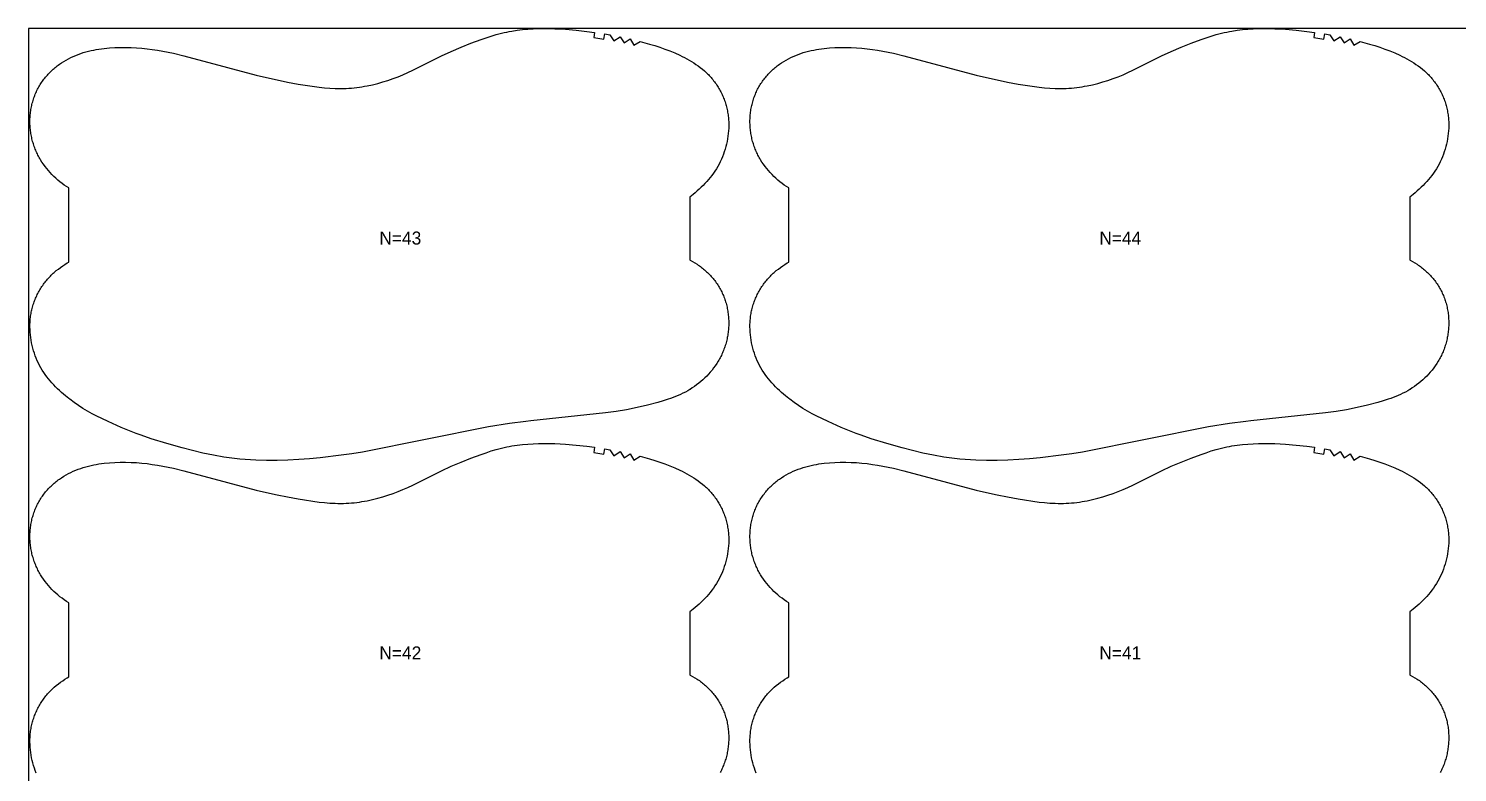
# Model space of a CAD drawing. Header units: inches. Extents: x 1 to 1936, y -76 to 1061.
# Drawn here: x 1 to 552, y 774 to 1061 of the extents above; entities that cross this region are included whole.
import ezdxf

# ---------------------------------------------------------------- set-up
doc = ezdxf.new("R2010")
doc.units = ezdxf.units.IN

msp = doc.modelspace()

# ---------------------------------------------------------------- linework, layer by layer
at = {"layer": '1'}
for points in [[(1.472, -76.1778), (1936.299, -76.1778), (1936.299, 1060.5025), (1.472, 1060.5025), (1.472, -76.1778)], [(113.5219, 1037.9252), (115.5751, 1037.7074), (117.6325, 1037.5402), (119.6929, 1037.4349), (120.7239, 1037.409), (121.755, 1037.4028), (122.7862, 1037.4176), (123.817, 1037.4532), (124.8471, 1037.5093), (125.8761, 1037.5855), (126.9035, 1037.6814), (127.9291, 1037.7968), (128.9522, 1037.9313), (129.9727, 1038.0844), (130.9901, 1038.2558), (132.0042, 1038.4451), (134.0221, 1038.8751), (136.0255, 1039.3701), (138.0134, 1039.926), (139.9844, 1040.5394), (141.9364, 1041.2101), (143.8671, 1041.9386), (145.7741, 1042.7255), (147.6562, 1043.5689), (149.5184, 1044.4572), (151.6049, 1045.5025), (160.5896, 1050.0036), (164.3455, 1051.7138), (168.1475, 1053.3206), (171.9845, 1054.8392), (175.8551, 1056.273), (177.8038, 1056.9555), (179.7642, 1057.6022), (181.7391, 1058.1981), (182.733, 1058.4724), (183.7316, 1058.7286), (184.7353, 1058.9651), (185.7436, 1059.1822), (186.7561, 1059.3803), (187.7722, 1059.5599), (189.8137, 1059.8663), (191.8642, 1060.1057), (193.9201, 1060.2828), (195.9799, 1060.4037), (198.0423, 1060.4748), (200.1059, 1060.5025), (202.1697, 1060.492), (204.2328, 1060.4442), (206.2945, 1060.3587), (208.3542, 1060.2352), (212.4655, 1059.8796), (216.5664, 1059.4099), (219.5565, 1059.014), (219.5577, 1059.0138), (219.2809, 1057.03), (223.1959, 1056.4434), (223.513, 1058.4181), (225.4858, 1058.0901), (227.0915, 1055.7723), (229.4191, 1057.3628), (230.9599, 1055.0034), (233.3303, 1056.526), (234.7961, 1054.1203), (237.2135, 1055.5671), (240.821, 1054.5583), (242.7957, 1053.9566), (244.758, 1053.3167), (246.7046, 1052.6322), (248.632, 1051.8966), (250.5365, 1051.1038), (252.4138, 1050.2485), (253.3408, 1049.7959), (254.2594, 1049.326), (255.1689, 1048.838), (256.0688, 1048.3313), (256.9582, 1047.8054), (257.8354, 1047.259), (258.6984, 1046.6909), (259.545, 1046.1001), (260.3733, 1045.4852), (261.1813, 1044.8451), (261.9668, 1044.1786), (262.3505, 1043.835), (262.7278, 1043.4845), (263.0986, 1043.1267), (263.4626, 1042.7619), (263.8197, 1042.3903), (264.1699, 1042.0118), (264.513, 1041.6268), (264.8489, 1041.2354), (265.1774, 1040.8377), (265.4986, 1040.4338), (265.8122, 1040.024), (266.1181, 1039.6083), (266.4162, 1039.187), (266.7064, 1038.7601), (266.9887, 1038.3279), (267.2628, 1037.8904), (267.5286, 1037.4479), (267.7861, 1037.0005), (268.0351, 1036.5483), (268.2756, 1036.0916), (268.5074, 1035.6304), (268.7306, 1035.165), (268.9449, 1034.6955), (269.1505, 1034.2221), (269.3471, 1033.745), (269.5347, 1033.2643), (269.7133, 1032.7802), (269.8827, 1032.2929), (270.0429, 1031.8025), (270.1938, 1031.3093), (270.3353, 1030.8134), (270.4674, 1030.3149), (270.5901, 1029.814), (270.7031, 1029.311), (270.8065, 1028.8059), (270.9003, 1028.299), (270.9846, 1027.7904), (271.0594, 1027.2802), (271.1249, 1026.7688), (271.1811, 1026.2561), (271.2281, 1025.7425), (271.2659, 1025.228), (271.2946, 1024.7129), (271.3143, 1024.1973), (271.327, 1023.1653), (271.3045, 1022.1334), (271.2474, 1021.103), (271.1562, 1020.0753), (271.0315, 1019.0514), (270.8739, 1018.032), (270.6837, 1017.0181), (270.4617, 1016.0105), (270.2082, 1015.0101), (269.9238, 1014.0177), (269.6091, 1013.0341), (269.2644, 1012.0605), (268.8899, 1011.0978), (268.4857, 1010.1475), (268.0516, 1009.2108), (267.5879, 1008.289), (267.0945, 1007.3834), (266.5713, 1006.4952), (266.0186, 1005.6258), (265.4366, 1004.7761), (264.8268, 1003.946), (264.1912, 1003.1349), (263.5316, 1002.3422), (262.8499, 1001.5676), (262.148, 1000.8104), (261.4278, 1000.0702), (260.6912, 999.3464), (259.9398, 998.6386), (259.1746, 997.9462), (258.3962, 997.2688), (257.6055, 996.6059), (256.327, 995.5892), (256.327, 971.3423), (256.4749, 971.2678), (257.3808, 970.7735), (258.27, 970.2492), (259.1408, 969.6949), (259.5689, 969.4067), (259.9918, 969.111), (260.4094, 968.8079), (260.8215, 968.4975), (261.228, 968.1798), (261.6285, 967.8547), (262.0229, 967.5224), (262.4111, 967.1828), (262.7929, 966.836), (263.168, 966.482), (263.5363, 966.1208), (263.8977, 965.7526), (264.2519, 965.3775), (264.5989, 964.9957), (264.9385, 964.6072), (265.2705, 964.2123), (265.5949, 963.811), (265.9115, 963.4036), (266.2201, 962.9901), (266.5205, 962.5708), (266.8127, 962.1456), (267.0965, 961.7149), (267.3718, 961.2787), (267.6384, 960.8372), (267.8962, 960.3905), (268.1449, 959.9387), (268.3846, 959.4821), (268.6152, 959.0208), (268.8365, 958.555), (269.0486, 958.0848), (269.2515, 957.6106), (269.4451, 957.1325), (269.6294, 956.6506), (269.8043, 956.1653), (269.9699, 955.6766), (270.126, 955.1849), (270.2726, 954.6902), (270.4098, 954.1928), (270.5375, 953.6928), (270.6556, 953.1906), (270.7641, 952.6862), (270.863, 952.1799), (270.9523, 951.6719), (271.0319, 951.1623), (271.1019, 950.6513), (271.1625, 950.1391), (271.2134, 949.6259), (271.255, 949.1118), (271.287, 948.5969), (271.3097, 948.0816), (271.323, 947.5658), (271.327, 947.0499), (271.3217, 946.5339), (271.3071, 946.018), (271.2832, 945.5025), (271.2502, 944.9874), (271.2081, 944.473), (271.1568, 943.9594), (271.0964, 943.4467), (271.027, 942.9353), (270.9485, 942.4251), (270.8609, 941.9164), (270.7643, 941.4095), (270.6587, 940.9043), (270.5441, 940.4012), (270.4204, 939.9003), (270.2878, 939.4018), (270.1462, 938.9058), (269.9957, 938.4125), (269.8362, 937.9221), (269.6677, 937.4347), (269.4903, 936.9506), (269.304, 936.4699), (269.1088, 935.9928), (268.9048, 935.5194), (268.692, 935.0499), (268.4706, 934.5843), (268.2407, 934.1227), (268.0026, 933.6653), (267.7563, 933.2122), (267.502, 932.7634), (267.2399, 932.319), (266.6928, 931.4439), (266.116, 930.5877), (265.5109, 929.7511), (264.8787, 928.935), (264.2204, 928.1401), (263.5369, 927.3669), (262.8292, 926.6161), (262.098, 925.8882), (261.3442, 925.1838), (260.5686, 924.5034), (259.772, 923.8477), (258.9554, 923.2172), (258.1195, 922.6124), (257.2654, 922.0334), (256.3941, 921.4804), (256.327, 921.4405), (255.5068, 920.9534), (254.6045, 920.4525), (253.6883, 919.9777), (252.7592, 919.5293), (251.8183, 919.1072), (250.8667, 918.7112), (249.9055, 918.3392), (248.9359, 917.9886), (247.959, 917.6572), (245.9882, 917.0417), (244.0023, 916.4729), (240.0097, 915.4238), (235.9917, 914.4856), (231.9472, 913.6629), (227.879, 912.9666), (223.7918, 912.3988), (195.0636, 909.3304), (193.1248, 909.1), (186.8677, 908.3565), (178.7209, 907.0295), (130.1524, 897.3378), (126.0785, 896.678), (121.9924, 896.0939), (113.7966, 895.1131), (109.6859, 894.7449), (105.5684, 894.4614), (101.4464, 894.2574), (97.3209, 894.1341), (93.1932, 894.1), (89.0672, 894.1868), (87.0062, 894.2866), (84.9475, 894.4269), (82.8922, 894.6088), (80.8411, 894.8332), (78.7951, 895.1002), (76.7544, 895.4072), (72.6902, 896.1274), (68.6495, 896.968), (64.6312, 897.9094), (60.6337, 898.9365), (54.7099, 900.6222), (48.7743, 902.4892), (44.8615, 903.8066), (42.9199, 904.5052), (40.9934, 905.2417), (39.0843, 906.0213), (37.1889, 906.8354), (32.1675, 909.1), (29.6604, 910.2307), (27.8022, 911.1272), (25.9705, 912.0737), (25.0673, 912.5706), (24.1731, 913.0837), (22.4112, 914.1562), (20.6846, 915.2864), (18.9929, 916.4694), (17.3369, 917.702), (17, 917.9698), (15.7214, 918.9864), (14.9308, 919.6494), (14.1524, 920.3268), (13.3872, 921.0192), (12.6358, 921.727), (11.8991, 922.4508), (11.1789, 923.191), (10.4771, 923.9482), (9.7954, 924.7228), (9.1358, 925.5154), (8.5002, 926.3266), (7.8904, 927.1567), (7.3084, 928.0064), (6.7556, 928.8758), (6.2325, 929.7639), (5.7391, 930.6696), (5.2753, 931.5914), (4.8413, 932.5281), (4.4371, 933.4784), (4.0626, 934.441), (3.7179, 935.4147), (3.4032, 936.3982), (3.1188, 937.3907), (2.8653, 938.3911), (2.6432, 939.3987), (2.4531, 940.4126), (2.2955, 941.432), (2.1708, 942.4559), (2.0796, 943.4836), (2.0225, 944.514), (2, 945.5459), (2.0127, 946.5779), (2.0324, 947.0935), (2.0611, 947.6086), (2.0989, 948.1231), (2.1459, 948.6367), (2.2021, 949.1493), (2.2676, 949.6608), (2.3424, 950.1709), (2.4267, 950.6796), (2.5205, 951.1865), (2.6239, 951.6916), (2.7369, 952.1946), (2.8595, 952.6955), (2.9917, 953.1939), (3.1332, 953.6899), (3.2841, 954.1831), (3.4443, 954.6735), (3.6137, 955.1608), (3.7923, 955.6449), (3.9799, 956.1256), (4.1765, 956.6027), (4.382, 957.0761), (4.5964, 957.5456), (4.8196, 958.011), (5.0514, 958.4722), (5.2919, 958.9289), (5.5409, 959.3811), (5.7984, 959.8285), (6.0642, 960.271), (6.3383, 960.7085), (6.6205, 961.1407), (6.9108, 961.5675), (7.2089, 961.9889), (7.5148, 962.4045), (7.8284, 962.8144), (8.1495, 963.2182), (8.4781, 963.616), (8.814, 964.0074), (9.1571, 964.3924), (9.5072, 964.7709), (9.8644, 965.1425), (10.2284, 965.5073), (10.5991, 965.865), (10.9765, 966.2156), (11.3602, 966.5592), (12.1457, 967.2257), (12.9536, 967.8658), (13.7819, 968.4806), (14.6286, 969.0715), (15.4916, 969.6395), (16.3688, 970.186), (17, 970.5592), (17, 999.0599), (16.9328, 999.0998), (16.0616, 999.6528), (15.2075, 1000.2318), (14.3716, 1000.8366), (13.555, 1001.4671), (12.7584, 1002.1229), (11.9828, 1002.8032), (11.229, 1003.5076), (10.4978, 1004.2355), (9.7901, 1004.9863), (9.1066, 1005.7595), (8.4483, 1006.5544), (7.816, 1007.3705), (7.2109, 1008.2071), (6.6342, 1009.0633), (6.0871, 1009.9384), (5.8249, 1010.3828), (5.5707, 1010.8316), (5.3244, 1011.2848), (5.0863, 1011.7422), (4.8564, 1012.2037), (4.635, 1012.6693), (4.4222, 1013.1388), (4.2181, 1013.6122), (4.0229, 1014.0893), (3.8367, 1014.57), (3.6593, 1015.0541), (3.4908, 1015.5415), (3.3313, 1016.0319), (3.1808, 1016.5252), (3.0392, 1017.0212), (2.9065, 1017.5197), (2.7829, 1018.0206), (2.6683, 1018.5237), (2.5627, 1019.0289), (2.4661, 1019.5359), (2.3785, 1020.0445), (2.3, 1020.5547), (2.2306, 1021.0662), (2.1702, 1021.5788), (2.1189, 1022.0924), (2.0768, 1022.6068), (2.0437, 1023.1219), (2.0199, 1023.6375), (2.0053, 1024.1533), (2, 1024.6693), (2.004, 1025.1852), (2.0173, 1025.701), (2.0399, 1026.2164), (2.072, 1026.7312), (2.1135, 1027.2453), (2.1645, 1027.7586), (2.225, 1028.2707), (2.2951, 1028.7817), (2.3747, 1029.2913), (2.464, 1029.7993), (2.5629, 1030.3056), (2.6714, 1030.81), (2.7895, 1031.3122), (2.9172, 1031.8122), (3.0543, 1032.3096), (3.201, 1032.8043), (3.3571, 1033.296), (3.5227, 1033.7847), (3.6976, 1034.2701), (3.8819, 1034.7519), (4.0755, 1035.23), (4.2783, 1035.7043), (4.4905, 1036.1744), (4.7118, 1036.6402), (4.9424, 1037.1015), (5.182, 1037.5582), (5.4308, 1038.0099), (5.6886, 1038.4566), (5.9552, 1038.8981), (6.2304, 1039.3343), (6.5142, 1039.765), (6.8065, 1040.1902), (7.1069, 1040.6095), (7.4155, 1041.023), (7.7321, 1041.4304), (8.0564, 1041.8317), (8.3885, 1042.2266), (8.7281, 1042.6151), (9.0751, 1042.9969), (9.4293, 1043.372), (9.7907, 1043.7402), (10.159, 1044.1014), (10.5341, 1044.4554), (10.9158, 1044.8022), (11.304, 1045.1418), (11.6985, 1045.4741), (12.099, 1045.7992), (12.5054, 1046.1169), (12.9176, 1046.4273), (13.3352, 1046.7304), (13.7581, 1047.0261), (14.1862, 1047.3143), (15.057, 1047.8686), (15.9462, 1048.393), (16.8521, 1048.8872), (17.7734, 1049.3513), (18.7089, 1049.7855), (19.6574, 1050.1904), (20.6178, 1050.5664), (21.5891, 1050.914), (22.57, 1051.2337), (23.5594, 1051.5259), (24.5562, 1051.7912), (25.5594, 1052.0301), (26.5683, 1052.2438), (27.582, 1052.4336), (28.6001, 1052.6008), (29.6218, 1052.7467), (30.6464, 1052.8726), (32.702, 1053.0695), (34.7622, 1053.2006), (36.8247, 1053.2686), (38.8879, 1053.2748), (40.9502, 1053.2206), (43.0101, 1053.1077), (45.0667, 1052.9402), (47.1191, 1052.7227), (49.1666, 1052.4597), (51.2082, 1052.1549), (53.243, 1051.8083), (55.2696, 1051.4192), (57.2871, 1050.9867), (61.295, 1050.0048), (78.1772, 1045.5025), (89.2113, 1042.5598), (93.2236, 1041.5919), (97.2527, 1040.6963), (101.2983, 1039.879), (105.3583, 1039.1374), (113.5219, 1037.9252)], [(391.0219, 1037.9252), (393.0751, 1037.7074), (395.1325, 1037.5402), (397.1929, 1037.4349), (398.2239, 1037.409), (399.255, 1037.4028), (400.2862, 1037.4176), (401.317, 1037.4532), (402.3471, 1037.5093), (403.3761, 1037.5855), (404.4035, 1037.6814), (405.4291, 1037.7968), (406.4522, 1037.9313), (407.4727, 1038.0844), (408.4901, 1038.2558), (409.5042, 1038.4451), (411.5221, 1038.8751), (413.5255, 1039.3701), (415.5134, 1039.926), (417.4844, 1040.5394), (419.4364, 1041.2101), (421.3671, 1041.9386), (423.2741, 1042.7255), (425.1562, 1043.5689), (427.0184, 1044.4572), (429.1049, 1045.5025), (438.0896, 1050.0036), (441.8455, 1051.7138), (445.6475, 1053.3206), (449.4845, 1054.8392), (453.3551, 1056.273), (455.3038, 1056.9555), (457.2642, 1057.6022), (459.2391, 1058.1981), (460.233, 1058.4724), (461.2316, 1058.7286), (462.2353, 1058.9651), (463.2436, 1059.1822), (464.2561, 1059.3803), (465.2722, 1059.5599), (467.3137, 1059.8663), (469.3642, 1060.1057), (471.4201, 1060.2828), (473.4799, 1060.4037), (475.5423, 1060.4748), (477.6059, 1060.5025), (479.6697, 1060.492), (481.7328, 1060.4442), (483.7945, 1060.3587), (485.8542, 1060.2352), (489.9655, 1059.8796), (494.0664, 1059.4099), (497.0565, 1059.014), (497.0577, 1059.0138), (496.7809, 1057.03), (500.6959, 1056.4434), (501.013, 1058.4181), (502.9858, 1058.0901), (504.5915, 1055.7723), (506.9191, 1057.3628), (508.4599, 1055.0034), (510.8303, 1056.526), (512.2961, 1054.1203), (514.7135, 1055.5671), (518.321, 1054.5583), (520.2957, 1053.9566), (522.258, 1053.3167), (524.2046, 1052.6322), (526.132, 1051.8966), (528.0365, 1051.1038), (529.9138, 1050.2485), (530.8408, 1049.7959), (531.7594, 1049.326), (532.6689, 1048.838), (533.5688, 1048.3313), (534.4582, 1047.8054), (535.3354, 1047.259), (536.1984, 1046.6909), (537.045, 1046.1001), (537.8733, 1045.4852), (538.6813, 1044.8451), (539.4668, 1044.1786), (539.8505, 1043.835), (540.2278, 1043.4845), (540.5986, 1043.1267), (540.9626, 1042.7619), (541.3197, 1042.3903), (541.6699, 1042.0118), (542.013, 1041.6268), (542.3489, 1041.2354), (542.6774, 1040.8377), (542.9986, 1040.4338), (543.3122, 1040.024), (543.6181, 1039.6083), (543.9162, 1039.187), (544.2064, 1038.7601), (544.4887, 1038.3279), (544.7628, 1037.8904), (545.0286, 1037.4479), (545.2861, 1037.0005), (545.5351, 1036.5483), (545.7756, 1036.0916), (546.0074, 1035.6304), (546.2306, 1035.165), (546.4449, 1034.6955), (546.6505, 1034.2221), (546.8471, 1033.745), (547.0347, 1033.2643), (547.2133, 1032.7802), (547.3827, 1032.2929), (547.5429, 1031.8025), (547.6938, 1031.3093), (547.8353, 1030.8134), (547.9674, 1030.3149), (548.0901, 1029.814), (548.2031, 1029.311), (548.3065, 1028.8059), (548.4003, 1028.299), (548.4846, 1027.7904), (548.5594, 1027.2802), (548.6249, 1026.7688), (548.6811, 1026.2561), (548.7281, 1025.7425), (548.7659, 1025.228), (548.7946, 1024.7129), (548.8143, 1024.1973), (548.827, 1023.1653), (548.8045, 1022.1334), (548.7474, 1021.103), (548.6562, 1020.0753), (548.5315, 1019.0514), (548.3739, 1018.032), (548.1837, 1017.0181), (547.9617, 1016.0105), (547.7082, 1015.0101), (547.4238, 1014.0177), (547.1091, 1013.0341), (546.7644, 1012.0605), (546.3899, 1011.0978), (545.9857, 1010.1475), (545.5516, 1009.2108), (545.0879, 1008.289), (544.5945, 1007.3834), (544.0713, 1006.4952), (543.5186, 1005.6258), (542.9366, 1004.7761), (542.3268, 1003.946), (541.6912, 1003.1349), (541.0316, 1002.3422), (540.3499, 1001.5676), (539.648, 1000.8104), (538.9278, 1000.0702), (538.1912, 999.3464), (537.4398, 998.6386), (536.6746, 997.9462), (535.8962, 997.2688), (535.1055, 996.6059), (533.827, 995.5892), (533.827, 971.3423), (533.9749, 971.2678), (534.8808, 970.7735), (535.77, 970.2492), (536.6408, 969.6949), (537.0689, 969.4067), (537.4918, 969.111), (537.9094, 968.8079), (538.3215, 968.4975), (538.728, 968.1798), (539.1285, 967.8547), (539.5229, 967.5224), (539.9111, 967.1828), (540.2929, 966.836), (540.668, 966.482), (541.0363, 966.1208), (541.3977, 965.7526), (541.7519, 965.3775), (542.0989, 964.9957), (542.4385, 964.6072), (542.7705, 964.2123), (543.0949, 963.811), (543.4115, 963.4036), (543.7201, 962.9901), (544.0205, 962.5708), (544.3127, 962.1456), (544.5965, 961.7149), (544.8718, 961.2787), (545.1384, 960.8372), (545.3962, 960.3905), (545.6449, 959.9387), (545.8846, 959.4821), (546.1152, 959.0208), (546.3365, 958.555), (546.5486, 958.0848), (546.7515, 957.6106), (546.9451, 957.1325), (547.1294, 956.6506), (547.3043, 956.1653), (547.4699, 955.6766), (547.626, 955.1849), (547.7726, 954.6902), (547.9098, 954.1928), (548.0375, 953.6928), (548.1556, 953.1906), (548.2641, 952.6862), (548.363, 952.1799), (548.4523, 951.6719), (548.5319, 951.1623), (548.6019, 950.6513), (548.6625, 950.1391), (548.7134, 949.6259), (548.755, 949.1118), (548.787, 948.5969), (548.8097, 948.0816), (548.823, 947.5658), (548.827, 947.0499), (548.8217, 946.5339), (548.8071, 946.018), (548.7832, 945.5025), (548.7502, 944.9874), (548.7081, 944.473), (548.6568, 943.9594), (548.5964, 943.4467), (548.527, 942.9353), (548.4485, 942.4251), (548.3609, 941.9164), (548.2643, 941.4095), (548.1587, 940.9043), (548.0441, 940.4012), (547.9204, 939.9003), (547.7878, 939.4018), (547.6462, 938.9058), (547.4957, 938.4125), (547.3362, 937.9221), (547.1677, 937.4347), (546.9903, 936.9506), (546.804, 936.4699), (546.6088, 935.9928), (546.4048, 935.5194), (546.192, 935.0499), (545.9706, 934.5843), (545.7407, 934.1227), (545.5026, 933.6653), (545.2563, 933.2122), (545.002, 932.7634), (544.7399, 932.319), (544.1928, 931.4439), (543.616, 930.5877), (543.0109, 929.7511), (542.3787, 928.935), (541.7204, 928.1401), (541.0369, 927.3669), (540.3292, 926.6161), (539.598, 925.8882), (538.8442, 925.1838), (538.0686, 924.5034), (537.272, 923.8477), (536.4554, 923.2172), (535.6195, 922.6124), (534.7654, 922.0334), (533.8941, 921.4804), (533.827, 921.4405), (533.0068, 920.9534), (532.1045, 920.4525), (531.1883, 919.9777), (530.2592, 919.5293), (529.3183, 919.1072), (528.3667, 918.7112), (527.4055, 918.3392), (526.4359, 917.9886), (525.459, 917.6572), (523.4882, 917.0417), (521.5023, 916.4729), (517.5097, 915.4238), (513.4917, 914.4856), (509.4472, 913.6629), (505.379, 912.9666), (501.2918, 912.3988), (472.5636, 909.3304), (470.6248, 909.1), (464.3677, 908.3565), (456.2209, 907.0295), (407.6524, 897.3378), (403.5785, 896.678), (399.4924, 896.0939), (391.2966, 895.1131), (387.1859, 894.7449), (383.0684, 894.4614), (378.9464, 894.2574), (374.8209, 894.1341), (370.6932, 894.1), (366.5672, 894.1868), (364.5062, 894.2866), (362.4475, 894.4269), (360.3922, 894.6088), (358.3411, 894.8332), (356.2951, 895.1002), (354.2544, 895.4072), (350.1902, 896.1274), (346.1495, 896.968), (342.1312, 897.9094), (338.1337, 898.9365), (332.2099, 900.6222), (326.2743, 902.4892), (322.3615, 903.8066), (320.4199, 904.5052), (318.4934, 905.2417), (316.5843, 906.0213), (314.6889, 906.8354), (309.6675, 909.1), (307.1604, 910.2307), (305.3022, 911.1272), (303.4705, 912.0737), (302.5673, 912.5706), (301.6731, 913.0837), (299.9112, 914.1562), (298.1846, 915.2864), (296.4929, 916.4694), (294.8369, 917.702), (294.5, 917.9698), (293.2214, 918.9864), (292.4308, 919.6494), (291.6524, 920.3268), (290.8872, 921.0192), (290.1358, 921.727), (289.3991, 922.4508), (288.6789, 923.191), (287.9771, 923.9482), (287.2954, 924.7228), (286.6358, 925.5154), (286.0002, 926.3266), (285.3904, 927.1567), (284.8084, 928.0064), (284.2556, 928.8758), (283.7325, 929.7639), (283.2391, 930.6696), (282.7753, 931.5914), (282.3413, 932.5281), (281.9371, 933.4784), (281.5626, 934.441), (281.2179, 935.4147), (280.9032, 936.3982), (280.6188, 937.3907), (280.3653, 938.3911), (280.1432, 939.3987), (279.9531, 940.4126), (279.7955, 941.432), (279.6708, 942.4559), (279.5796, 943.4836), (279.5225, 944.514), (279.5, 945.5459), (279.5127, 946.5779), (279.5324, 947.0935), (279.5611, 947.6086), (279.5989, 948.1231), (279.6459, 948.6367), (279.7021, 949.1493), (279.7676, 949.6608), (279.8424, 950.1709), (279.9267, 950.6796), (280.0205, 951.1865), (280.1239, 951.6916), (280.2369, 952.1946), (280.3595, 952.6955), (280.4917, 953.1939), (280.6332, 953.6899), (280.7841, 954.1831), (280.9443, 954.6735), (281.1137, 955.1608), (281.2923, 955.6449), (281.4799, 956.1256), (281.6765, 956.6027), (281.882, 957.0761), (282.0964, 957.5456), (282.3196, 958.011), (282.5514, 958.4722), (282.7919, 958.9289), (283.0409, 959.3811), (283.2984, 959.8285), (283.5642, 960.271), (283.8383, 960.7085), (284.1205, 961.1407), (284.4108, 961.5675), (284.7089, 961.9889), (285.0148, 962.4045), (285.3284, 962.8144), (285.6495, 963.2182), (285.9781, 963.616), (286.314, 964.0074), (286.6571, 964.3924), (287.0072, 964.7709), (287.3644, 965.1425), (287.7284, 965.5073), (288.0991, 965.865), (288.4765, 966.2156), (288.8602, 966.5592), (289.6457, 967.2257), (290.4536, 967.8658), (291.2819, 968.4806), (292.1286, 969.0715), (292.9916, 969.6395), (293.8688, 970.186), (294.5, 970.5592), (294.5, 999.0599), (294.4328, 999.0998), (293.5616, 999.6528), (292.7075, 1000.2318), (291.8716, 1000.8366), (291.055, 1001.4671), (290.2584, 1002.1229), (289.4828, 1002.8032), (288.729, 1003.5076), (287.9978, 1004.2355), (287.2901, 1004.9863), (286.6066, 1005.7595), (285.9483, 1006.5544), (285.316, 1007.3705), (284.7109, 1008.2071), (284.1342, 1009.0633), (283.5871, 1009.9384), (283.3249, 1010.3828), (283.0707, 1010.8316), (282.8244, 1011.2848), (282.5863, 1011.7422), (282.3564, 1012.2037), (282.135, 1012.6693), (281.9222, 1013.1388), (281.7181, 1013.6122), (281.5229, 1014.0893), (281.3367, 1014.57), (281.1593, 1015.0541), (280.9908, 1015.5415), (280.8313, 1016.0319), (280.6808, 1016.5252), (280.5392, 1017.0212), (280.4065, 1017.5197), (280.2829, 1018.0206), (280.1683, 1018.5237), (280.0627, 1019.0289), (279.9661, 1019.5359), (279.8785, 1020.0445), (279.8, 1020.5547), (279.7306, 1021.0662), (279.6702, 1021.5788), (279.6189, 1022.0924), (279.5768, 1022.6068), (279.5437, 1023.1219), (279.5199, 1023.6375), (279.5053, 1024.1533), (279.5, 1024.6693), (279.504, 1025.1852), (279.5173, 1025.701), (279.5399, 1026.2164), (279.572, 1026.7312), (279.6135, 1027.2453), (279.6645, 1027.7586), (279.725, 1028.2707), (279.7951, 1028.7817), (279.8747, 1029.2913), (279.964, 1029.7993), (280.0629, 1030.3056), (280.1714, 1030.81), (280.2895, 1031.3122), (280.4172, 1031.8122), (280.5543, 1032.3096), (280.701, 1032.8043), (280.8571, 1033.296), (281.0227, 1033.7847), (281.1976, 1034.2701), (281.3819, 1034.7519), (281.5755, 1035.23), (281.7783, 1035.7043), (281.9905, 1036.1744), (282.2118, 1036.6402), (282.4424, 1037.1015), (282.682, 1037.5582), (282.9308, 1038.0099), (283.1886, 1038.4566), (283.4552, 1038.8981), (283.7304, 1039.3343), (284.0142, 1039.765), (284.3065, 1040.1902), (284.6069, 1040.6095), (284.9155, 1041.023), (285.2321, 1041.4304), (285.5564, 1041.8317), (285.8885, 1042.2266), (286.2281, 1042.6151), (286.5751, 1042.9969), (286.9293, 1043.372), (287.2907, 1043.7402), (287.659, 1044.1014), (288.0341, 1044.4554), (288.4158, 1044.8022), (288.804, 1045.1418), (289.1985, 1045.4741), (289.599, 1045.7992), (290.0054, 1046.1169), (290.4176, 1046.4273), (290.8352, 1046.7304), (291.2581, 1047.0261), (291.6862, 1047.3143), (292.557, 1047.8686), (293.4462, 1048.393), (294.3521, 1048.8872), (295.2734, 1049.3513), (296.2089, 1049.7855), (297.1574, 1050.1904), (298.1178, 1050.5664), (299.0891, 1050.914), (300.07, 1051.2337), (301.0594, 1051.5259), (302.0562, 1051.7912), (303.0594, 1052.0301), (304.0683, 1052.2438), (305.082, 1052.4336), (306.1001, 1052.6008), (307.1218, 1052.7467), (308.1464, 1052.8726), (310.202, 1053.0695), (312.2622, 1053.2006), (314.3247, 1053.2686), (316.3879, 1053.2748), (318.4502, 1053.2206), (320.5101, 1053.1077), (322.5667, 1052.9402), (324.6191, 1052.7227), (326.6666, 1052.4597), (328.7082, 1052.1549), (330.743, 1051.8083), (332.7696, 1051.4192), (334.7871, 1050.9867), (338.795, 1050.0048), (355.6772, 1045.5025), (366.7113, 1042.5598), (370.7236, 1041.5919), (374.7527, 1040.6963), (378.7983, 1039.879), (382.8583, 1039.1374), (391.0219, 1037.9252)]]:
    msp.add_lwpolyline(points, close=True, dxfattribs=at)
for points in [[(4.4371, 773.6184), (4.0626, 774.581), (3.7179, 775.5547), (3.4032, 776.5382), (3.1188, 777.5307), (2.8653, 778.5311), (2.6432, 779.5387), (2.4531, 780.5526), (2.2955, 781.572), (2.1708, 782.5959), (2.0796, 783.6236), (2.0225, 784.654), (2, 785.6859), (2.0127, 786.7179), (2.0324, 787.2335), (2.0611, 787.7486), (2.0989, 788.2631), (2.1459, 788.7767), (2.2021, 789.2893), (2.2676, 789.8008), (2.3424, 790.3109), (2.4267, 790.8196), (2.5205, 791.3265), (2.6239, 791.8316), (2.7369, 792.3346), (2.8595, 792.8355), (2.9917, 793.3339), (3.1332, 793.8299), (3.2841, 794.3231), (3.4443, 794.8135), (3.6137, 795.3008), (3.7923, 795.7849), (3.9799, 796.2656), (4.1765, 796.7427), (4.382, 797.2161), (4.5964, 797.6856), (4.8196, 798.151), (5.0514, 798.6122), (5.2919, 799.0689), (5.5409, 799.5211), (5.7984, 799.9685), (6.0642, 800.411), (6.3383, 800.8485), (6.6205, 801.2807), (6.9108, 801.7075), (7.2089, 802.1289), (7.5148, 802.5445), (7.8284, 802.9544), (8.1495, 803.3582), (8.4781, 803.756), (8.814, 804.1474), (9.1571, 804.5324), (9.5072, 804.9109), (9.8644, 805.2825), (10.2284, 805.6473), (10.5991, 806.005), (10.9765, 806.3556), (11.3602, 806.6992), (12.1457, 807.3657), (12.9536, 808.0058), (13.7819, 808.6206), (14.6286, 809.2115), (15.4916, 809.7795), (16.3688, 810.326), (17, 810.6992), (17, 839.1999), (16.9328, 839.2398), (16.0616, 839.7928), (15.2075, 840.3718), (14.3716, 840.9766), (13.555, 841.6071), (12.7584, 842.2629), (11.9828, 842.9432), (11.229, 843.6476), (10.4978, 844.3755), (9.7901, 845.1263), (9.1066, 845.8995), (8.4483, 846.6944), (7.816, 847.5105), (7.2109, 848.3471), (6.6342, 849.2033), (6.0871, 850.0784), (5.8249, 850.5228), (5.5707, 850.9716), (5.3244, 851.4248), (5.0863, 851.8822), (4.8564, 852.3437), (4.635, 852.8093), (4.4222, 853.2788), (4.2181, 853.7522), (4.0229, 854.2293), (3.8367, 854.71), (3.6593, 855.1941), (3.4908, 855.6815), (3.3313, 856.1719), (3.1808, 856.6652), (3.0392, 857.1612), (2.9065, 857.6597), (2.7829, 858.1606), (2.6683, 858.6637), (2.5627, 859.1689), (2.4661, 859.6759), (2.3785, 860.1845), (2.3, 860.6947), (2.2306, 861.2062), (2.1702, 861.7188), (2.1189, 862.2324), (2.0768, 862.7468), (2.0437, 863.2619), (2.0199, 863.7775), (2.0053, 864.2933), (2, 864.8093), (2.004, 865.3252), (2.0173, 865.841), (2.0399, 866.3564), (2.072, 866.8712), (2.1135, 867.3853), (2.1645, 867.8986), (2.225, 868.4107), (2.2951, 868.9217), (2.3747, 869.4313), (2.464, 869.9393), (2.5629, 870.4456), (2.6714, 870.95), (2.7895, 871.4522), (2.9172, 871.9522), (3.0543, 872.4496), (3.201, 872.9443), (3.3571, 873.436), (3.5227, 873.9247), (3.6976, 874.4101), (3.8819, 874.8919), (4.0755, 875.37), (4.2783, 875.8443), (4.4905, 876.3144), (4.7118, 876.7802), (4.9424, 877.2415), (5.182, 877.6982), (5.4308, 878.1499), (5.6886, 878.5966), (5.9552, 879.0381), (6.2304, 879.4743), (6.5142, 879.905), (6.8065, 880.3302), (7.1069, 880.7495), (7.4155, 881.163), (7.7321, 881.5704), (8.0564, 881.9717), (8.3885, 882.3666), (8.7281, 882.7551), (9.0751, 883.1369), (9.4293, 883.512), (9.7907, 883.8802), (10.159, 884.2414), (10.5341, 884.5954), (10.9158, 884.9422), (11.304, 885.2818), (11.6985, 885.6141), (12.099, 885.9392), (12.5054, 886.2569), (12.9176, 886.5673), (13.3352, 886.8704), (13.7581, 887.1661), (14.1862, 887.4543), (15.057, 888.0086), (15.9462, 888.533), (16.8521, 889.0272), (17.7734, 889.4913), (18.7089, 889.9255), (19.6574, 890.3304), (20.6178, 890.7064), (21.5891, 891.054), (22.57, 891.3737), (23.5594, 891.6659), (24.5562, 891.9312), (25.5594, 892.1701), (26.5683, 892.3838), (27.582, 892.5736), (28.6001, 892.7408), (29.6218, 892.8867), (30.6464, 893.0126), (32.702, 893.2095), (34.7622, 893.3406), (36.8247, 893.4086), (38.8879, 893.4148), (40.9502, 893.3606), (43.0101, 893.2477), (45.0667, 893.0802), (47.1191, 892.8627), (49.1666, 892.5997), (51.2082, 892.2949), (53.243, 891.9483), (55.2696, 891.5592), (57.2871, 891.1267), (61.295, 890.1448), (78.1772, 885.6425), (89.2113, 882.6998), (93.2236, 881.7319), (97.2527, 880.8363), (101.2983, 880.019), (105.3583, 879.2774), (113.5219, 878.0652), (113.5219, 878.0652), (115.5751, 877.8474), (117.6325, 877.6802), (119.6929, 877.5749), (120.7239, 877.549), (121.755, 877.5428), (122.7862, 877.5576), (123.817, 877.5932), (124.8471, 877.6493), (125.8761, 877.7255), (126.9035, 877.8214), (127.9291, 877.9368), (128.9522, 878.0713), (129.9727, 878.2244), (130.9901, 878.3958), (132.0042, 878.5851), (134.0221, 879.0151), (136.0255, 879.5101), (138.0134, 880.066), (139.9844, 880.6794), (141.9364, 881.3501), (143.8671, 882.0786), (145.7741, 882.8655), (147.6562, 883.7089), (149.5184, 884.5972), (151.6049, 885.6425), (160.5896, 890.1436), (164.3455, 891.8538), (168.1475, 893.4606), (171.9845, 894.9792), (175.8551, 896.413), (177.8038, 897.0955), (179.7642, 897.7422), (181.7391, 898.3381), (182.733, 898.6124), (183.7316, 898.8686), (184.7353, 899.1051), (185.7436, 899.3222), (186.7561, 899.5203), (187.7722, 899.6999), (189.8137, 900.0063), (191.8642, 900.2457), (193.9201, 900.4228), (195.9799, 900.5437), (198.0423, 900.6148), (200.1059, 900.6425), (202.1697, 900.632), (204.2328, 900.5842), (206.2945, 900.4987), (208.3542, 900.3752), (212.4655, 900.0196), (216.5664, 899.5499), (219.5565, 899.154), (219.5577, 899.1538), (219.2809, 897.17), (223.1959, 896.5834), (223.513, 898.5581), (225.4858, 898.2301), (227.0915, 895.9123), (229.4191, 897.5028), (230.9599, 895.1434), (233.3303, 896.666), (234.7961, 894.2603), (237.2135, 895.7071), (240.821, 894.6983), (242.7957, 894.0966), (244.758, 893.4567), (246.7046, 892.7722), (248.632, 892.0366), (250.5365, 891.2438), (252.4138, 890.3885), (253.3408, 889.9359), (254.2594, 889.466), (255.1689, 888.978), (256.0688, 888.4713), (256.9582, 887.9454), (257.8354, 887.399), (258.6984, 886.8309), (259.545, 886.2401), (260.3733, 885.6252), (261.1813, 884.9851), (261.9668, 884.3186), (262.3505, 883.975), (262.7278, 883.6245), (263.0986, 883.2667), (263.4626, 882.9019), (263.8197, 882.5303), (264.1699, 882.1518), (264.513, 881.7668), (264.8489, 881.3754), (265.1774, 880.9777), (265.4986, 880.5738), (265.8122, 880.164), (266.1181, 879.7483), (266.4162, 879.327), (266.7064, 878.9001), (266.9887, 878.4679), (267.2628, 878.0304), (267.5286, 877.5879), (267.7861, 877.1405), (268.0351, 876.6883), (268.2756, 876.2316), (268.5074, 875.7704), (268.7306, 875.305), (268.9449, 874.8355), (269.1505, 874.3621), (269.3471, 873.885), (269.5347, 873.4043), (269.7133, 872.9202), (269.8827, 872.4329), (270.0429, 871.9425), (270.1938, 871.4493), (270.3353, 870.9534), (270.4674, 870.4549), (270.5901, 869.954), (270.7031, 869.451), (270.8065, 868.9459), (270.9003, 868.439), (270.9846, 867.9304), (271.0594, 867.4202), (271.1249, 866.9088), (271.1811, 866.3961), (271.2281, 865.8825), (271.2659, 865.368), (271.2946, 864.8529), (271.3143, 864.3373), (271.327, 863.3053), (271.3045, 862.2734), (271.2474, 861.243), (271.1562, 860.2153), (271.0315, 859.1914), (270.8739, 858.172), (270.6837, 857.1581), (270.4617, 856.1505), (270.2082, 855.1501), (269.9238, 854.1577), (269.6091, 853.1741), (269.2644, 852.2005), (268.8899, 851.2378), (268.4857, 850.2875), (268.0516, 849.3508), (267.5879, 848.429), (267.0945, 847.5234), (266.5713, 846.6352), (266.0186, 845.7658), (265.4366, 844.9161), (264.8268, 844.086), (264.1912, 843.2749), (263.5316, 842.4822), (262.8499, 841.7076), (262.148, 840.9504), (261.4278, 840.2102), (260.6912, 839.4864), (259.9398, 838.7786), (259.1746, 838.0862), (258.3962, 837.4088), (257.6055, 836.7459), (256.327, 835.7292), (256.327, 811.4823), (256.4749, 811.4078), (257.3808, 810.9135), (258.27, 810.3892), (259.1408, 809.8349), (259.5689, 809.5467), (259.9918, 809.251), (260.4094, 808.9479), (260.8215, 808.6375), (261.228, 808.3198), (261.6285, 807.9947), (262.0229, 807.6624), (262.4111, 807.3228), (262.7929, 806.976), (263.168, 806.622), (263.5363, 806.2608), (263.8977, 805.8926), (264.2519, 805.5175), (264.5989, 805.1357), (264.9385, 804.7472), (265.2705, 804.3523), (265.5949, 803.951), (265.9115, 803.5436), (266.2201, 803.1301), (266.5205, 802.7108), (266.8127, 802.2856), (267.0965, 801.8549), (267.3718, 801.4187), (267.6384, 800.9772), (267.8962, 800.5305), (268.1449, 800.0787), (268.3846, 799.6221), (268.6152, 799.1608), (268.8365, 798.695), (269.0486, 798.2248), (269.2515, 797.7506), (269.4451, 797.2725), (269.6294, 796.7906), (269.8043, 796.3053), (269.9699, 795.8166), (270.126, 795.3249), (270.2726, 794.8302), (270.4098, 794.3328), (270.5375, 793.8328), (270.6556, 793.3306), (270.7641, 792.8262), (270.863, 792.3199), (270.9523, 791.8119), (271.0319, 791.3023), (271.1019, 790.7913), (271.1625, 790.2791), (271.2134, 789.7659), (271.255, 789.2518), (271.287, 788.7369), (271.3097, 788.2216), (271.323, 787.7058), (271.327, 787.1899), (271.3217, 786.6739), (271.3071, 786.158), (271.2832, 785.6425), (271.2502, 785.1274), (271.2081, 784.613), (271.1568, 784.0994), (271.0964, 783.5867), (271.027, 783.0753), (270.9485, 782.5651), (270.8609, 782.0564), (270.7643, 781.5495), (270.6587, 781.0443), (270.5441, 780.5412), (270.4204, 780.0403), (270.2878, 779.5418), (270.1462, 779.0458), (269.9957, 778.5525), (269.8362, 778.0621), (269.6677, 777.5747), (269.4903, 777.0906), (269.304, 776.6099), (269.1088, 776.1328), (268.9048, 775.6594), (268.692, 775.1899), (268.4706, 774.7243), (268.2407, 774.2627), (268.0026, 773.8053)], [(281.9371, 773.6184), (281.5626, 774.581), (281.2179, 775.5547), (280.9032, 776.5382), (280.6188, 777.5307), (280.3653, 778.5311), (280.1432, 779.5387), (279.9531, 780.5526), (279.7955, 781.572), (279.6708, 782.5959), (279.5796, 783.6236), (279.5225, 784.654), (279.5, 785.6859), (279.5127, 786.7179), (279.5324, 787.2335), (279.5611, 787.7486), (279.5989, 788.2631), (279.6459, 788.7767), (279.7021, 789.2893), (279.7676, 789.8008), (279.8424, 790.3109), (279.9267, 790.8196), (280.0205, 791.3265), (280.1239, 791.8316), (280.2369, 792.3346), (280.3595, 792.8355), (280.4917, 793.3339), (280.6332, 793.8299), (280.7841, 794.3231), (280.9443, 794.8135), (281.1137, 795.3008), (281.2923, 795.7849), (281.4799, 796.2656), (281.6765, 796.7427), (281.882, 797.2161), (282.0964, 797.6856), (282.3196, 798.151), (282.5514, 798.6122), (282.7919, 799.0689), (283.0409, 799.5211), (283.2984, 799.9685), (283.5642, 800.411), (283.8383, 800.8485), (284.1205, 801.2807), (284.4108, 801.7075), (284.7089, 802.1289), (285.0148, 802.5445), (285.3284, 802.9544), (285.6495, 803.3582), (285.9781, 803.756), (286.314, 804.1474), (286.6571, 804.5324), (287.0072, 804.9109), (287.3644, 805.2825), (287.7284, 805.6473), (288.0991, 806.005), (288.4765, 806.3556), (288.8602, 806.6992), (289.6457, 807.3657), (290.4536, 808.0058), (291.2819, 808.6206), (292.1286, 809.2115), (292.9916, 809.7795), (293.8688, 810.326), (294.5, 810.6992), (294.5, 839.1999), (294.4328, 839.2398), (293.5616, 839.7928), (292.7075, 840.3718), (291.8716, 840.9766), (291.055, 841.6071), (290.2584, 842.2629), (289.4828, 842.9432), (288.729, 843.6476), (287.9978, 844.3755), (287.2901, 845.1263), (286.6066, 845.8995), (285.9483, 846.6944), (285.316, 847.5105), (284.7109, 848.3471), (284.1342, 849.2033), (283.5871, 850.0784), (283.3249, 850.5228), (283.0707, 850.9716), (282.8244, 851.4248), (282.5863, 851.8822), (282.3564, 852.3437), (282.135, 852.8093), (281.9222, 853.2788), (281.7181, 853.7522), (281.5229, 854.2293), (281.3367, 854.71), (281.1593, 855.1941), (280.9908, 855.6815), (280.8313, 856.1719), (280.6808, 856.6652), (280.5392, 857.1612), (280.4065, 857.6597), (280.2829, 858.1606), (280.1683, 858.6637), (280.0627, 859.1689), (279.9661, 859.6759), (279.8785, 860.1845), (279.8, 860.6947), (279.7306, 861.2062), (279.6702, 861.7188), (279.6189, 862.2324), (279.5768, 862.7468), (279.5437, 863.2619), (279.5199, 863.7775), (279.5053, 864.2933), (279.5, 864.8093), (279.504, 865.3252), (279.5173, 865.841), (279.5399, 866.3564), (279.572, 866.8712), (279.6135, 867.3853), (279.6645, 867.8986), (279.725, 868.4107), (279.7951, 868.9217), (279.8747, 869.4313), (279.964, 869.9393), (280.0629, 870.4456), (280.1714, 870.95), (280.2895, 871.4522), (280.4172, 871.9522), (280.5543, 872.4496), (280.701, 872.9443), (280.8571, 873.436), (281.0227, 873.9247), (281.1976, 874.4101), (281.3819, 874.8919), (281.5755, 875.37), (281.7783, 875.8443), (281.9905, 876.3144), (282.2118, 876.7802), (282.4424, 877.2415), (282.682, 877.6982), (282.9308, 878.1499), (283.1886, 878.5966), (283.4552, 879.0381), (283.7304, 879.4743), (284.0142, 879.905), (284.3065, 880.3302), (284.6069, 880.7495), (284.9155, 881.163), (285.2321, 881.5704), (285.5564, 881.9717), (285.8885, 882.3666), (286.2281, 882.7551), (286.5751, 883.1369), (286.9293, 883.512), (287.2907, 883.8802), (287.659, 884.2414), (288.0341, 884.5954), (288.4158, 884.9422), (288.804, 885.2818), (289.1985, 885.6141), (289.599, 885.9392), (290.0054, 886.2569), (290.4176, 886.5673), (290.8352, 886.8704), (291.2581, 887.1661), (291.6862, 887.4543), (292.557, 888.0086), (293.4462, 888.533), (294.3521, 889.0272), (295.2734, 889.4913), (296.2089, 889.9255), (297.1574, 890.3304), (298.1178, 890.7064), (299.0891, 891.054), (300.07, 891.3737), (301.0594, 891.6659), (302.0562, 891.9312), (303.0594, 892.1701), (304.0683, 892.3838), (305.082, 892.5736), (306.1001, 892.7408), (307.1218, 892.8867), (308.1464, 893.0126), (310.202, 893.2095), (312.2622, 893.3406), (314.3247, 893.4086), (316.3879, 893.4148), (318.4502, 893.3606), (320.5101, 893.2477), (322.5667, 893.0802), (324.6191, 892.8627), (326.6666, 892.5997), (328.7082, 892.2949), (330.743, 891.9483), (332.7696, 891.5592), (334.7871, 891.1267), (338.795, 890.1448), (355.6772, 885.6425), (366.7113, 882.6998), (370.7236, 881.7319), (374.7527, 880.8363), (378.7983, 880.019), (382.8583, 879.2774), (391.0219, 878.0652), (391.0219, 878.0652), (393.0751, 877.8474), (395.1325, 877.6802), (397.1929, 877.5749), (398.2239, 877.549), (399.255, 877.5428), (400.2862, 877.5576), (401.317, 877.5932), (402.3471, 877.6493), (403.3761, 877.7255), (404.4035, 877.8214), (405.4291, 877.9368), (406.4522, 878.0713), (407.4727, 878.2244), (408.4901, 878.3958), (409.5042, 878.5851), (411.5221, 879.0151), (413.5255, 879.5101), (415.5134, 880.066), (417.4844, 880.6794), (419.4364, 881.3501), (421.3671, 882.0786), (423.2741, 882.8655), (425.1562, 883.7089), (427.0184, 884.5972), (429.1049, 885.6425), (438.0896, 890.1436), (441.8455, 891.8538), (445.6475, 893.4606), (449.4845, 894.9792), (453.3551, 896.413), (455.3038, 897.0955), (457.2642, 897.7422), (459.2391, 898.3381), (460.233, 898.6124), (461.2316, 898.8686), (462.2353, 899.1051), (463.2436, 899.3222), (464.2561, 899.5203), (465.2722, 899.6999), (467.3137, 900.0063), (469.3642, 900.2457), (471.4201, 900.4228), (473.4799, 900.5437), (475.5423, 900.6148), (477.6059, 900.6425), (479.6697, 900.632), (481.7328, 900.5842), (483.7945, 900.4987), (485.8542, 900.3752), (489.9655, 900.0196), (494.0664, 899.5499), (497.0565, 899.154), (497.0577, 899.1538), (496.7809, 897.17), (500.6959, 896.5834), (501.013, 898.5581), (502.9858, 898.2301), (504.5915, 895.9123), (506.9191, 897.5028), (508.4599, 895.1434), (510.8303, 896.666), (512.2961, 894.2603), (514.7135, 895.7071), (518.321, 894.6983), (520.2957, 894.0966), (522.258, 893.4567), (524.2046, 892.7722), (526.132, 892.0366), (528.0365, 891.2438), (529.9138, 890.3885), (530.8408, 889.9359), (531.7594, 889.466), (532.6689, 888.978), (533.5688, 888.4713), (534.4582, 887.9454), (535.3354, 887.399), (536.1984, 886.8309), (537.045, 886.2401), (537.8733, 885.6252), (538.6813, 884.9851), (539.4668, 884.3186), (539.8505, 883.975), (540.2278, 883.6245), (540.5986, 883.2667), (540.9626, 882.9019), (541.3197, 882.5303), (541.6699, 882.1518), (542.013, 881.7668), (542.3489, 881.3754), (542.6774, 880.9777), (542.9986, 880.5738), (543.3122, 880.164), (543.6181, 879.7483), (543.9162, 879.327), (544.2064, 878.9001), (544.4887, 878.4679), (544.7628, 878.0304), (545.0286, 877.5879), (545.2861, 877.1405), (545.5351, 876.6883), (545.7756, 876.2316), (546.0074, 875.7704), (546.2306, 875.305), (546.4449, 874.8355), (546.6505, 874.3621), (546.8471, 873.885), (547.0347, 873.4043), (547.2133, 872.9202), (547.3827, 872.4329), (547.5429, 871.9425), (547.6938, 871.4493), (547.8353, 870.9534), (547.9674, 870.4549), (548.0901, 869.954), (548.2031, 869.451), (548.3065, 868.9459), (548.4003, 868.439), (548.4846, 867.9304), (548.5594, 867.4202), (548.6249, 866.9088), (548.6811, 866.3961), (548.7281, 865.8825), (548.7659, 865.368), (548.7946, 864.8529), (548.8143, 864.3373), (548.827, 863.3053), (548.8045, 862.2734), (548.7474, 861.243), (548.6562, 860.2153), (548.5315, 859.1914), (548.3739, 858.172), (548.1837, 857.1581), (547.9617, 856.1505), (547.7082, 855.1501), (547.4238, 854.1577), (547.1091, 853.1741), (546.7644, 852.2005), (546.3899, 851.2378), (545.9857, 850.2875), (545.5516, 849.3508), (545.0879, 848.429), (544.5945, 847.5234), (544.0713, 846.6352), (543.5186, 845.7658), (542.9366, 844.9161), (542.3268, 844.086), (541.6912, 843.2749), (541.0316, 842.4822), (540.3499, 841.7076), (539.648, 840.9504), (538.9278, 840.2102), (538.1912, 839.4864), (537.4398, 838.7786), (536.6746, 838.0862), (535.8962, 837.4088), (535.1055, 836.7459), (533.827, 835.7292), (533.827, 811.4823), (533.9749, 811.4078), (534.8808, 810.9135), (535.77, 810.3892), (536.6408, 809.8349), (537.0689, 809.5467), (537.4918, 809.251), (537.9094, 808.9479), (538.3215, 808.6375), (538.728, 808.3198), (539.1285, 807.9947), (539.5229, 807.6624), (539.9111, 807.3228), (540.2929, 806.976), (540.668, 806.622), (541.0363, 806.2608), (541.3977, 805.8926), (541.7519, 805.5175), (542.0989, 805.1357), (542.4385, 804.7472), (542.7705, 804.3523), (543.0949, 803.951), (543.4115, 803.5436), (543.7201, 803.1301), (544.0205, 802.7108), (544.3127, 802.2856), (544.5965, 801.8549), (544.8718, 801.4187), (545.1384, 800.9772), (545.3962, 800.5305), (545.6449, 800.0787), (545.8846, 799.6221), (546.1152, 799.1608), (546.3365, 798.695), (546.5486, 798.2248), (546.7515, 797.7506), (546.9451, 797.2725), (547.1294, 796.7906), (547.3043, 796.3053), (547.4699, 795.8166), (547.626, 795.3249), (547.7726, 794.8302), (547.9098, 794.3328), (548.0375, 793.8328), (548.1556, 793.3306), (548.2641, 792.8262), (548.363, 792.3199), (548.4523, 791.8119), (548.5319, 791.3023), (548.6019, 790.7913), (548.6625, 790.2791), (548.7134, 789.7659), (548.755, 789.2518), (548.787, 788.7369), (548.8097, 788.2216), (548.823, 787.7058), (548.827, 787.1899), (548.8217, 786.6739), (548.8071, 786.158), (548.7832, 785.6425), (548.7502, 785.1274), (548.7081, 784.613), (548.6568, 784.0994), (548.5964, 783.5867), (548.527, 783.0753), (548.4485, 782.5651), (548.3609, 782.0564), (548.2643, 781.5495), (548.1587, 781.0443), (548.0441, 780.5412), (547.9204, 780.0403), (547.7878, 779.5418), (547.6462, 779.0458), (547.4957, 778.5525), (547.3362, 778.0621), (547.1677, 777.5747), (546.9903, 777.0906), (546.804, 776.6099), (546.6088, 776.1328), (546.4048, 775.6594), (546.192, 775.1899), (545.9706, 774.7243), (545.7407, 774.2627), (545.5026, 773.8053)]]:
    msp.add_lwpolyline(points, dxfattribs=at)

# ---------------------------------------------------------------- texts
for s, p in [('N=43', (136.6635, 977.3012)), ('N=44', (414.1635, 977.3012)), ('N=42', (136.6635, 817.4412)), ('N=41', (414.1635, 817.4412))]:
    msp.add_text(s, height=5, dxfattribs=at).set_placement(p)

doc.saveas('drawing.dxf')
